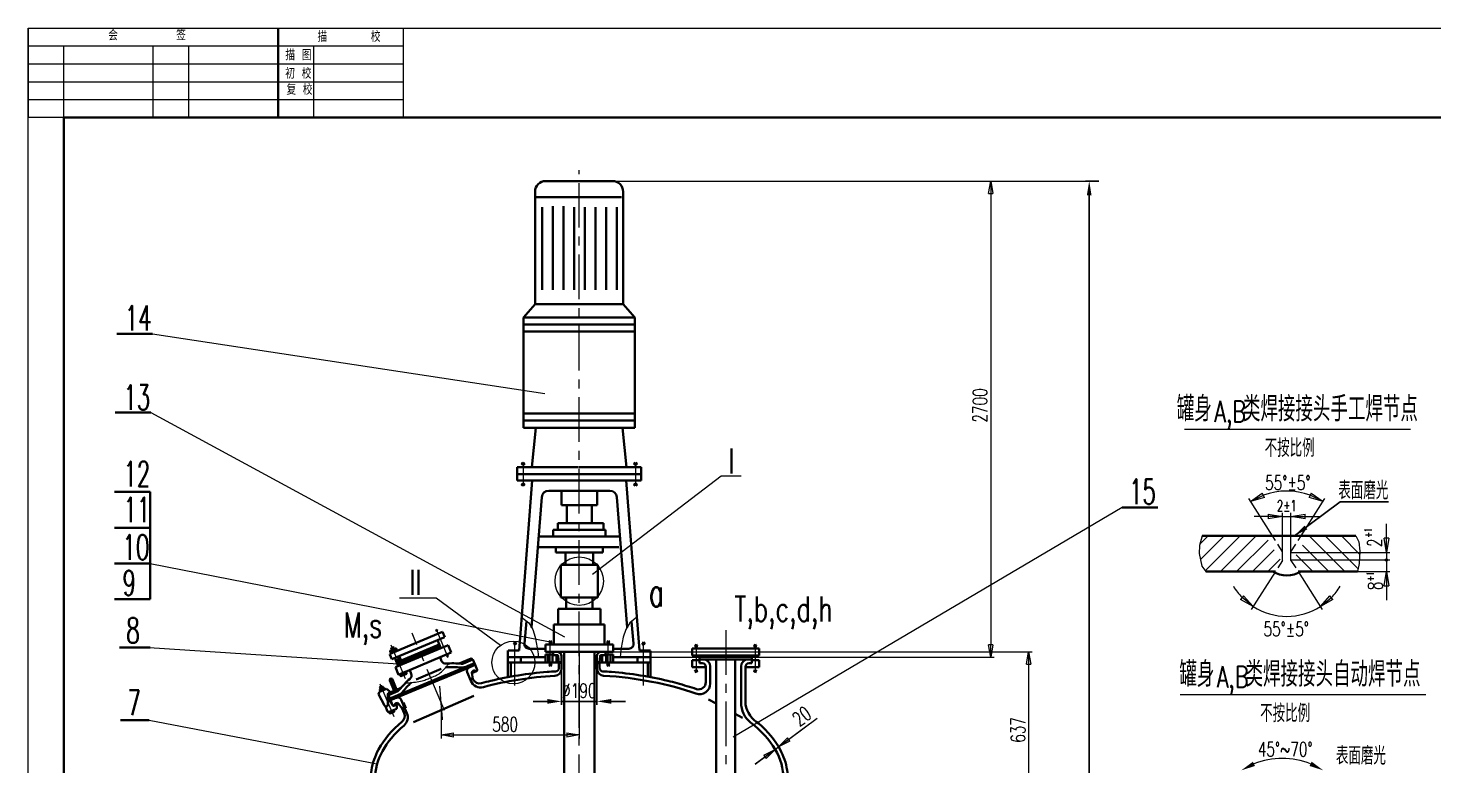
# Model space of a CAD drawing. Extents: x 639 to 1233, y 0 to 841.
# Drawn here: x 639.1 to 1032.9, y 634.5 to 841 of the extents above; entities that cross this region are included whole.
import ezdxf

# ---------------------------------------------------------------- set-up
doc = ezdxf.new("R2010")
doc.units = 0
doc.header["$LTSCALE"] = 10
doc.header["$MEASUREMENT"] = 0
doc.linetypes.add('CENTER', pattern=[2, 1.25, -0.25, 0.25, -0.25])
doc.linetypes.add('HIDDEN', pattern=[0.375, 0.25, -0.125])
doc.layers.get('0').update_dxf_attribs({"linetype": 'CONTINUOUS', "lineweight": 18})
doc.layers.get('DEFPOINTS').update_dxf_attribs({"linetype": 'CONTINUOUS', "lineweight": 18})
for name, color, linetype, lineweight in [('1', 1, 'CONTINUOUS', 35), ('2', 3, 'CENTER', 18), ('3', 5, 'HIDDEN', 18), ('4', 7, 'CONTINUOUS', 18), ('5', 7, 'CONTINUOUS', 18)]:
    doc.layers.add(name, color=color, linetype=linetype, lineweight=lineweight)
doc.styles.add('HZ', font='txt', dxfattribs={"width": 0.5, "bigfont": 'hztxt'})
doc.styles.get("Standard").update_dxf_attribs({"font": 'txt.shx', "width": 0.7, "bigfont": 'hztxt.shx'})
doc.dimstyles.get("Standard").update_dxf_attribs({"dimtxt": 4, "dimasz": 4, "dimexe": 1, "dimexo": 0, "dimgap": 0.6, "dimtad": 1, "dimdec": 4, "dimzin": 0, "dimdsep": 46, "dimtxsty": 'Standard', "dimblk2": 'CLOSED', "dimcen": 0.09, "dimadec": 0, "dimazin": 0, "dimtfac": 1, "dimtdec": 4, "dimtmove": 0, "dimatfit": 0, "dimfxl": 1, "dimtolj": 1, "dimtzin": 0, "dimarcsym": 0})

# ---------------------------------------------------------------- blocks, each defined once
blk = doc.blocks.new('*D19')
at = {"color": 0, "linetype": 'Continuous', "lineweight": -2}
for p, q in [((938.99, 798.19), (935.34, 798.19)), ((936.34, 315.99), (936.34, 794.19)), ((798.9, 311.99), (937.34, 311.99))]:
    blk.add_line(p, q, dxfattribs=at)
at = {"color": 0, "linetype": 'Continuous'}
for points in [[(935.67, 794.19), (937, 794.19), (936.34, 798.19)], [(935.67, 315.99), (937, 315.99), (936.34, 311.99)]]:
    blk.add_solid(points, dxfattribs=at)
at = {"layer": 'DEFPOINTS', "color": 0, "linetype": 'Continuous'}
for p in [(936.34, 798.19), (938.99, 798.19), (798.9, 311.99)]:
    blk.add_point(p, dxfattribs=at)
at = {"color": 0, "linetype": 'Continuous', "insert": (933.34, 556.19), "char_height": 4, "attachment_point": 5, "rotation": 90}
blk.add_mtext('\\A1;~8405', dxfattribs=at)
blk = doc.blocks.new('*D18')
at = {"color": 0, "linetype": 'Continuous', "lineweight": -2}
for p, q in [((788.57, 661.7), (788.57, 651.51)), ((798.47, 661.7), (798.47, 651.51)), ((784.57, 652.51), (780.57, 652.51)), ((788.57, 652.51), (798.47, 652.51)), ((802.47, 652.51), (806.47, 652.51))]:
    blk.add_line(p, q, dxfattribs=at)
at = {"color": 0, "linetype": 'Continuous'}
for points in [[(784.57, 653.18), (784.57, 651.84), (788.57, 652.51)], [(802.47, 653.18), (802.47, 651.84), (798.47, 652.51)]]:
    blk.add_solid(points, dxfattribs=at)
at = {"layer": 'DEFPOINTS', "color": 0, "linetype": 'Continuous'}
for p in [(788.57, 661.7), (798.47, 661.7), (798.47, 652.51)]:
    blk.add_point(p, dxfattribs=at)
at = {"color": 0, "linetype": 'Continuous', "insert": (793.52, 655.51), "char_height": 4, "attachment_point": 5}
blk.add_mtext('\\A1;%%c190', dxfattribs=at)
blk = doc.blocks.new('_CLOSED')
at = {"color": 0, "linetype": 'ByBlock'}
for p, q in [((-1, 0.167), (0, 0)), ((-1, 0.167), (-1, -0.167)), ((0, 0), (-1, -0.167)), ((0, 0), (-1, 0))]:
    blk.add_line(p, q, dxfattribs=at)

msp = doc.modelspace()

# ---------------------------------------------------------------- linework, layer by layer
for p, q in [((639.14473, 841), (1233.14473, 841)), ((639.14473, 0), (639.14473, 841)), ((639.14473, 841), (639.14473, 816)), ((744.14473, 841), (744.14473, 816)), ((639.14473, 836), (744.14473, 836)), ((649.14473, 816), (649.14473, 836)), ((674.14473, 816), (674.14473, 836)), ((684.14473, 816), (684.14473, 836)), ((719.14473, 816), (719.14473, 836)), ((639.14473, 831), (744.14473, 831)), ((639.14473, 826), (744.14473, 826)), ((639.14473, 821), (744.14473, 821)), ((744.14473, 816), (639.14473, 816)), ((963.04206, 728.67805), (1026.30909, 728.67805)), ((741.1447, 666.91823), (740.93121, 667.42701)), ((741.58421, 667.10265), (741.37072, 667.61143)), ((755.51298, 661.33932), (755.78963, 661.63645)), ((755.78963, 661.63645), (756.04312, 661.92515)), ((756.04312, 661.92515), (756.27012, 662.19597)), ((756.27012, 662.19597), (756.46725, 662.43943)), ((756.46725, 662.43943), (756.63118, 662.64609)), ((756.63118, 662.64609), (756.75988, 662.80901)), ((756.75988, 662.80901), (756.8566, 662.93145)), ((756.8566, 662.93145), (756.9259, 663.01917)), ((756.9259, 663.01917), (756.97235, 663.07798)), ((756.97235, 663.07798), (757.00053, 663.11365)), ((757.00053, 663.11365), (757.02109, 663.13968)), ((757.015, 663.13197), (757.02033, 663.13871)), ((744.68115, 657.6123), (744.68271, 657.61245)), ((744.68271, 657.61245), (744.69364, 657.6135)), ((744.69364, 657.6135), (744.72329, 657.61634)), ((744.72329, 657.61634), (744.78103, 657.62188)), ((744.78103, 657.62188), (744.87623, 657.63102)), ((744.87623, 657.63102), (745.01824, 657.64465)), ((745.01824, 657.64465), (745.21644, 657.66367)), ((745.21644, 657.66367), (745.48018, 657.68897)), ((745.48018, 657.68897), (745.81487, 657.72135)), ((745.81487, 657.72135), (746.21013, 657.76113)), ((746.21013, 657.76113), (746.6516, 657.80852)), ((746.6516, 657.80852), (747.12494, 657.86372)), ((747.12494, 657.86372), (747.6158, 657.92696)), ((747.6158, 657.92696), (748.10983, 657.99843)), ((748.10983, 657.99843), (748.59268, 658.07834)), ((748.59268, 658.07834), (749.05002, 658.16692)), ((749.05002, 658.16692), (749.47093, 658.26416)), ((749.47093, 658.26416), (749.85837, 658.36926)), ((749.85837, 658.36926), (750.21873, 658.48121)), ((750.21873, 658.48121), (750.5584, 658.59899)), ((750.5584, 658.59899), (750.88376, 658.72161)), ((750.88376, 658.72161), (751.20122, 658.84804)), ((751.20122, 658.84804), (751.51717, 658.97729)), ((751.51717, 658.97729), (751.838, 659.10834)), ((751.838, 659.10834), (752.16859, 659.24095)), ((752.16859, 659.24095), (752.50783, 659.37792)), ((752.50783, 659.37792), (752.85309, 659.52285)), ((752.85309, 659.52285), (753.20173, 659.67931)), ((753.20173, 659.67931), (753.55113, 659.85088)), ((753.55113, 659.85088), (753.89866, 660.04113)), ((753.89866, 660.04113), (754.24169, 660.25366)), ((754.24169, 660.25366), (754.57758, 660.49203)), ((754.57758, 660.49203), (754.90361, 660.75765)), ((754.90361, 660.75765), (755.21652, 661.04323)), ((755.21652, 661.04323), (755.51298, 661.33932)), ((737.9605, 655.98996), (737.71363, 656.5783)), ((738.50694, 656.21925), (738.26007, 656.80759)), ((961.78015, 654.40891), (1030.60754, 654.40891))]:
    msp.add_line(p, q)
at = {"color": 0, "linetype": 'ByBlock'}
for p, q in [((802.80756, 798.19314), (909.76037, 798.19314)), ((908.76037, 794.69314), (908.76037, 668.34249)), ((987.66632, 698.83058), (980.99991, 709.29474)), ((995.69052, 698.83058), (1002.35693, 709.29474)), ((990.5053, 694.30736), (990.5053, 705.29978)), ((992.85154, 694.37427), (992.85154, 705.29978)), ((986.5053, 704.29978), (982.5053, 704.29978)), ((990.5053, 704.29978), (992.85154, 704.29978)), ((996.85154, 704.29978), (1000.85154, 704.29978)), ((1019.58314, 698.22545), (1019.58314, 702.22545)), ((1019.58314, 696.10413), (1019.58314, 700.10413)), ((992.85154, 694.22545), (1020.58314, 694.22545)), ((1019.58314, 694.22545), (1019.58314, 688.83058)), ((992.85154, 692.10413), (1020.58314, 692.10413)), ((988.50284, 688.83058), (981.73437, 678.20621)), ((994.85401, 688.83058), (1001.62248, 678.20621)), ((1011.52198, 688.83058), (1020.58314, 688.83058)), ((1019.58314, 688.10413), (1019.58314, 684.10413)), ((1019.58314, 684.83058), (1019.58314, 680.83058)), ((793.51725, 666.39886), (793.51725, 642.09411)), ((800.86734, 666.39886), (920.37543, 666.39886)), ((813.48579, 664.84249), (909.76037, 664.84249)), ((919.37543, 662.89886), (919.37543, 627.00735)), ((754.81725, 652.23587), (754.81725, 642.09411)), ((852.1431, 641.87497), (860.12197, 647.79179)), ((758.31725, 643.09411), (790.01725, 643.09411)), ((848.36228, 639.07126), (847.76663, 639.8745)), ((848.36228, 639.07126), (849.33175, 639.79018)), ((849.33175, 639.79018), (848.7361, 640.59342)), ((845.55093, 636.98648), (842.73959, 634.90169))]:
    msp.add_line(p, q, dxfattribs=at)
at = {"linetype": 'Continuous'}
for p, q in [((908.76037, 798.19314), (938.98776, 798.19314)), ((674.004, 755.36986), (783.91482, 738.68646)), ((673.49327, 733.40852), (789.39399, 670.59158)), ((833.29189, 715.53843), (797.22138, 688.00452)), ((945.57843, 706.74567), (836.6278, 642.50373)), ((673.3127, 691.14076), (785.40048, 669.16853)), ((753.43605, 681.43695), (743.15945, 681.43695)), ((771.43312, 668.17488), (753.43605, 681.43695)), ((777.3656, 676.07886), (779.3621, 674.53502)), ((779.3621, 674.53502), (780.48947, 672.63583)), ((807.67239, 674.53502), (806.54502, 672.63583)), ((809.66889, 676.07886), (807.67239, 674.53502)), ((780.48947, 672.63583), (781.19409, 670.52562)), ((781.19409, 670.52562), (781.75778, 667.50098)), ((805.8404, 670.52562), (805.27671, 667.50098)), ((806.54502, 672.63583), (805.8404, 670.52562)), ((673.04926, 667.56565), (744.30446, 662.93539)), ((781.75778, 667.50098), (781.96916, 665.81281)), ((781.96916, 665.81281), (782.03962, 664.84249)), ((805.06533, 665.81281), (804.99487, 664.84249)), ((805.27671, 667.50098), (805.06533, 665.81281)), ((673.04926, 647.25607), (736.42657, 635.08322)), ((842.81224, 634.95557), (858.11651, 646.30462))]:
    msp.add_line(p, q, dxfattribs=at)
at = {"color": 0, "linetype": 'Continuous'}
msp.add_circle((793.50686, 686.17638), 6.78145, dxfattribs=at)
at = {"linetype": 'Continuous'}
msp.add_circle((1019.58314, 692.10413), 0.3, dxfattribs=at)
at = {"color": 0, "linetype": 'ByBlock'}
for centre, radius, start, end in [((991.67842, 692.53284), 18.8744, 69.6653762, 110.3346238), ((991.67842, 693.81525), 17.50747, 211.2615326, 224.3807663), ((991.67842, 693.81525), 17.50747, 315.6192337, 328.7384674), ((991.67842, 693.81525), 17.50747, 237.5, 302.5), ((990.41651, 615.14287), 21.3988, 68.2257464, 111.7742536)]:
    msp.add_arc(centre, radius, start, end, dxfattribs=at)
for points in [[(982.78269, 634.42164), (982.17453, 635.6082), (978.91894, 633.19043)], [(998.65848, 635.6082), (998.05032, 634.42164), (1001.91407, 633.19043)]]:
    msp.add_solid(points, dxfattribs=at)
at = {"layer": '1'}
for p, q in [((709.14473, 841), (709.14473, 816)), ((649.14473, 816), (1223.14473, 816)), ((649.14473, 10), (649.14473, 816)), ((784.13236, 798.19314), (802.80756, 798.19314)), ((781.13236, 795.19314), (781.13236, 763.74921)), ((781.19371, 793.62797), (805.36691, 793.62797)), ((805.80756, 795.19314), (805.80756, 763.74921)), ((783.07558, 790.9009), (783.07558, 767.73582)), ((786.07558, 791.14771), (786.07558, 767.73582)), ((789.07558, 791.14771), (789.07558, 767.73582)), ((792.07558, 790.9009), (792.07558, 767.73582)), ((795.07558, 790.9009), (795.07558, 767.73582)), ((798.07558, 790.9009), (798.07558, 767.73582)), ((801.07558, 790.9009), (801.07558, 767.73582)), ((804.07558, 790.9009), (804.07558, 767.73582)), ((781.13236, 763.74921), (777.87681, 760.01802)), ((777.87681, 760.01802), (777.87681, 729.12508)), ((796.68314, 760.01802), (777.87681, 760.01802)), ((781.13236, 763.74921), (805.80756, 763.74921)), ((790.25678, 760.01802), (809.06312, 760.01802)), ((805.80756, 763.74921), (809.06312, 760.01802)), ((809.06312, 760.01802), (809.06312, 729.12508)), ((796.68314, 758.01802), (777.87681, 758.01802)), ((796.68314, 756.01802), (777.87681, 756.01802)), ((790.25678, 758.01802), (809.06312, 758.01802)), ((790.25678, 756.01802), (809.06312, 756.01802)), ((664.004, 755.36986), (674.004, 755.36986)), ((663.49327, 733.40852), (673.49327, 733.40852)), ((777.87681, 733.12508), (809.06312, 733.12508)), ((777.87681, 731.12508), (809.06312, 731.12508)), ((777.87681, 729.12508), (809.06312, 729.12508)), ((780.22692, 718.11589), (781.31336, 729.12508)), ((806.71301, 718.11589), (805.62656, 729.12508)), ((793.29957, 718.11589), (776.09254, 718.11589)), ((776.13982, 714.3392), (776.13982, 718.11589)), ((793.46567, 718.11589), (810.89467, 718.11589)), ((810.89467, 714.3392), (810.89467, 718.11589)), ((810.89467, 714.3392), (810.89467, 718.11589)), ((793.39609, 716.09823), (776.13982, 716.09823)), ((776.13982, 714.3392), (789.61039, 714.3392)), ((810.89467, 714.3392), (789.61039, 714.3392)), ((793.46372, 716.09823), (810.89467, 716.09823)), ((663.3127, 711.14076), (673.3127, 711.14076)), ((673.3127, 681.14076), (673.3127, 711.14076)), ((784.98015, 711.49851), (793.51725, 711.49851)), ((788.49999, 711.49851), (788.49999, 707.4202)), ((802.05434, 711.49851), (793.51725, 711.49851)), ((798.5345, 711.49851), (798.5345, 707.4202)), ((793.51725, 707.4202), (788.49999, 707.4202)), ((790.00027, 707.4202), (790.00027, 702.39163)), ((793.51725, 707.4202), (798.5345, 707.4202)), ((797.03422, 707.4202), (797.03422, 702.39163)), ((663.3127, 701.14076), (673.3127, 701.14076)), ((787.51725, 702.39163), (800.26725, 702.39163)), ((787.51725, 702.39163), (787.51725, 700.56093)), ((800.26725, 702.39163), (800.26725, 700.56093)), ((782.30865, 698.69459), (804.55115, 698.69459)), ((786.19515, 700.56093), (800.83934, 700.56093)), ((786.19515, 700.56093), (786.19515, 698.69459)), ((800.83934, 700.56093), (800.83934, 698.69459)), ((986.12509, 698.83058), (967.99961, 698.83058)), ((1011.02373, 698.83058), (995.69052, 698.83058)), ((804.62892, 695.69459), (782.00303, 695.69459)), ((786.93953, 695.69459), (786.93953, 694.19459)), ((786.93953, 694.19459), (800.09496, 694.19459)), ((789.6656, 694.19459), (789.6656, 690.72759)), ((797.36889, 694.19459), (797.36889, 690.72759)), ((800.09496, 695.69459), (800.09496, 694.19459)), ((663.3127, 691.14076), (673.3127, 691.14076)), ((788.32718, 681.58356), (788.32718, 690.72759)), ((788.32718, 690.72759), (798.70731, 690.72759)), ((798.70731, 681.58356), (798.70731, 690.72759)), ((968.96045, 688.83058), (988.50284, 688.83058)), ((1011.52198, 688.83058), (994.85401, 688.83058)), ((789.82232, 681.58356), (789.82232, 678.37152)), ((797.21217, 681.58356), (797.21217, 678.37152)), ((663.3127, 681.14076), (673.3127, 681.14076)), ((787.61744, 678.37152), (799.41705, 678.37152)), ((787.61744, 674.02127), (787.61744, 678.37152)), ((799.41705, 674.02127), (799.41705, 678.37152)), ((778.13832, 668.72777), (778.7761, 674.98816)), ((786.43166, 674.02127), (800.60283, 674.02127)), ((786.43166, 674.02127), (786.43166, 668.39886)), ((800.60283, 674.02127), (800.60283, 668.39886)), ((808.72148, 668.72777), (808.09647, 674.86294)), ((741.04811, 664.31836), (753.77325, 669.65791)), ((755.22281, 672.0013), (747.80593, 668.88913)), ((753.77325, 669.65791), (755.57316, 670.41316)), ((753.77325, 669.65791), (754.72545, 667.38866)), ((754.96514, 670.15803), (755.8019, 670.50914)), ((755.84189, 670.52591), (755.22281, 672.0013)), ((673.3127, 667.56565), (664.78596, 667.56565)), ((740.48062, 665.67079), (740.55198, 665.84532)), ((741.04811, 664.31836), (740.48062, 665.67079)), ((740.55198, 665.84532), (747.80593, 668.88913)), ((740.55987, 666.67283), (740.55596, 666.57359)), ((740.76877, 666.06643), (740.55596, 666.57359)), ((742.16904, 667.34805), (740.55987, 666.67283)), ((742.4554, 666.77415), (740.76877, 666.06643)), ((740.96735, 667.51539), (740.82463, 667.16631)), ((741.63142, 667.50484), (740.82463, 667.16631)), ((740.96106, 666.84117), (740.82463, 667.16631)), ((740.87942, 666.11286), (740.92585, 666.0022)), ((740.92585, 666.0022), (742.39118, 666.61706)), ((741.28234, 667.64756), (740.96735, 667.51539)), ((741.19043, 666.24336), (740.98923, 666.72285)), ((741.28234, 667.64756), (741.63142, 667.50484)), ((741.76785, 667.1797), (741.63142, 667.50484)), ((742.03374, 666.59722), (741.83254, 667.07672)), ((742.16904, 667.34805), (742.24259, 667.28131)), ((742.4554, 666.77415), (742.24259, 667.28131)), ((742.39118, 666.61706), (742.34475, 666.72772)), ((742.87733, 659.95899), (757.63112, 666.14977)), ((743.59266, 663.94011), (748.9409, 666.18427)), ((743.79902, 663.44831), (749.14726, 665.69247)), ((744.02895, 662.90034), (754.72545, 667.38866)), ((754.28915, 668.42843), (748.9409, 666.18427)), ((754.49551, 667.93663), (749.14726, 665.69247)), ((756.12473, 667.97581), (754.72545, 667.38866)), ((756.75409, 668.23989), (755.91733, 667.88878)), ((757.63112, 666.14977), (756.75409, 668.23989)), ((773.5487, 659.29726), (773.5487, 666.73674)), ((773.5579, 666.73674), (776.64696, 666.73674)), ((779.46466, 667.25945), (784.06715, 667.25945)), ((784.06715, 668.39886), (802.96734, 668.39886)), ((784.06715, 668.39886), (784.06715, 666.39886)), ((784.06715, 666.39886), (802.96734, 666.39886)), ((786.16715, 665.66553), (784.06715, 665.66553)), ((784.06715, 665.66553), (784.06715, 663.39886)), ((784.80048, 663.39886), (784.80048, 665.66553)), ((786.00048, 663.39886), (786.00048, 665.66553)), ((786.10048, 665.66553), (786.10048, 665.46553)), ((787.36715, 665.46553), (786.10048, 665.46553)), ((786.16715, 666.39886), (786.16715, 665.46553)), ((787.10048, 663.39886), (787.10048, 665.46553)), ((789.29082, 666.39886), (789.29082, 360.77369)), ((797.74367, 666.39886), (797.74367, 361.27369)), ((799.66734, 665.46553), (800.93401, 665.46553)), ((799.93401, 663.39886), (799.93401, 665.46553)), ((800.86734, 666.39886), (800.86734, 665.46553)), ((800.86734, 665.66553), (802.96734, 665.66553)), ((800.93401, 665.66553), (800.93401, 665.46553)), ((801.03401, 663.39886), (801.03401, 665.66553)), ((802.23401, 663.39886), (802.23401, 665.66553)), ((802.96734, 668.39886), (802.96734, 666.39886)), ((807.39515, 667.25945), (802.96734, 667.25945)), ((802.96734, 665.66553), (802.96734, 663.39886)), ((810.38753, 666.73674), (813.48579, 666.73674)), ((813.48579, 659.29726), (813.48579, 666.6737)), ((825.16206, 667.31042), (843.87243, 667.31042)), ((825.16206, 667.31042), (825.16206, 665.31042)), ((843.87243, 667.31042), (843.87243, 665.33411)), ((762.63893, 662.02471), (740.66194, 652.80302)), ((742.82639, 662.39574), (741.8742, 664.66499)), ((742.00031, 662.0491), (744.02895, 662.90034)), ((742.87733, 659.95899), (742.00031, 662.0491)), ((743.63318, 662.73427), (742.68099, 665.00352)), ((743.79902, 663.44831), (743.07676, 665.16959)), ((743.79902, 663.44831), (744.02895, 662.90034)), ((747.79758, 658.64134), (754.79207, 661.57627)), ((754.95265, 663.80182), (754.51593, 664.84262)), ((755.2567, 659.50545), (764.12432, 663.22637)), ((755.47522, 659.59715), (764.12267, 663.22567)), ((755.86368, 659.18177), (764.33068, 662.73458)), ((759.8592, 663.10551), (763.19173, 664.50387)), ((761.09774, 663.11316), (763.70995, 664.20926)), ((762.63849, 662.02452), (762.43213, 662.51631)), ((764.32947, 662.73407), (762.63893, 662.02471)), ((763.11027, 664.12344), (763.062, 663.93737)), ((763.0717, 663.94145), (763.06388, 663.94465)), ((763.06445, 663.94685), (763.12923, 664.10528)), ((763.08909, 663.94874), (763.06726, 663.95767)), ((763.10648, 663.95604), (763.07064, 663.97069)), ((763.12386, 663.96333), (763.07402, 663.98372)), ((763.14125, 663.97063), (763.0774, 663.99674)), ((763.07767, 663.94395), (763.14006, 664.09654)), ((763.15864, 663.97793), (763.08077, 664.00976)), ((763.17603, 663.98522), (763.08415, 664.02279)), ((763.19341, 663.99252), (763.08753, 664.03581)), ((763.08946, 664.04326), (763.11873, 664.11484)), ((763.2108, 663.99981), (763.09091, 664.04883)), ((763.22819, 664.00711), (763.09429, 664.06185)), ((763.09506, 663.95125), (763.15121, 664.08857)), ((763.24558, 664.01441), (763.09767, 664.07488)), ((763.26296, 664.0217), (763.10105, 664.0879)), ((763.28035, 664.029), (763.10443, 664.10092)), ((763.12944, 664.1051), (763.1078, 664.11395)), ((763.11245, 663.95855), (763.16265, 664.08134)), ((763.12984, 663.96584), (763.1744, 664.07483)), ((763.14722, 663.97314), (763.18643, 664.06902)), ((763.16461, 663.98043), (763.19874, 664.06391)), ((763.182, 663.98773), (763.21134, 664.05949)), ((763.19939, 663.99503), (763.22422, 664.05577)), ((763.21677, 664.00232), (763.2374, 664.05277)), ((763.23416, 664.00962), (763.25088, 664.0505)), ((763.25155, 664.01691), (763.26467, 664.049)), ((763.29774, 664.03629), (763.26711, 664.04882)), ((763.26894, 664.02421), (763.27879, 664.0483)), ((763.28632, 664.0315), (763.29326, 664.04846)), ((763.31513, 664.04359), (763.30195, 664.04898)), ((763.30371, 664.0388), (763.3081, 664.04954)), ((763.3211, 664.0461), (763.32337, 664.05164)), ((763.33251, 664.05089), (763.32842, 664.05256)), ((763.33849, 664.05339), (763.33909, 664.05488)), ((763.40804, 664.08258), (763.40862, 664.084)), ((763.41945, 664.08737), (763.416, 664.08878)), ((763.42542, 664.08987), (763.42875, 664.09801)), ((763.43684, 664.09466), (763.42872, 664.09798)), ((763.45423, 664.10196), (763.44036, 664.10763)), ((763.44281, 664.09717), (763.45129, 664.11791)), ((763.47161, 664.10925), (763.45104, 664.11766)), ((763.4602, 664.10446), (763.4799, 664.15265)), ((763.489, 664.11655), (763.46084, 664.12806)), ((763.50639, 664.12385), (763.4698, 664.1388)), ((763.47759, 664.11176), (763.53871, 664.26126)), ((763.52378, 664.13114), (763.47799, 664.14986)), ((763.54116, 664.13844), (763.48543, 664.16123)), ((763.55855, 664.14573), (763.49214, 664.17288)), ((763.49497, 664.11906), (763.55042, 664.25467)), ((763.57594, 664.15303), (763.49815, 664.18483)), ((763.59333, 664.16033), (763.50346, 664.19707)), ((763.61071, 664.16762), (763.50807, 664.20959)), ((763.6281, 664.17492), (763.51199, 664.22239)), ((763.51236, 664.12635), (763.56213, 664.24808)), ((763.64549, 664.18221), (763.51519, 664.23548)), ((763.51656, 664.24231), (763.527, 664.26786)), ((763.66288, 664.18951), (763.51767, 664.24887)), ((763.58137, 664.23723), (763.5194, 664.26257)), ((763.5201, 664.27175), (763.66473, 664.19029)), ((763.52975, 664.13365), (763.57384, 664.24148)), ((763.54714, 664.14094), (763.58554, 664.23489)), ((763.56452, 664.14824), (763.59725, 664.22829)), ((763.58191, 664.15553), (763.60896, 664.2217)), ((763.5993, 664.16283), (763.62067, 664.2151)), ((763.61669, 664.17013), (763.63238, 664.20851)), ((763.63407, 664.17742), (763.64409, 664.20191)), ((763.65146, 664.18472), (763.6558, 664.19532)), ((764.32903, 662.73388), (763.70995, 664.20926)), ((764.32947, 662.73407), (764.89696, 661.38164)), ((784.06715, 664.84249), (773.51725, 664.84249)), ((774.31553, 659.29726), (774.31553, 663.41276)), ((784.06715, 663.39886), (787.83382, 663.39886)), ((787.83382, 663.39886), (787.62976, 665.24517)), ((787.83382, 663.39886), (787.83382, 663.19542)), ((787.96715, 663.39886), (787.83382, 663.39886)), ((787.83382, 663.19542), (787.83382, 661.91177)), ((788.56715, 663.74527), (787.96715, 663.39886)), ((788.56715, 663.05245), (787.96715, 663.39886)), ((788.56715, 665.19886), (788.56715, 663.74527)), ((788.56715, 663.74527), (788.56715, 662.86146)), ((788.56715, 662.86146), (788.56715, 661.69555)), ((798.46734, 665.19886), (798.46734, 663.74527)), ((798.46734, 663.74527), (799.06734, 663.39886)), ((798.46734, 663.74527), (798.46734, 662.86146)), ((798.46734, 663.05245), (799.06734, 663.39886)), ((798.46734, 662.86146), (798.46734, 661.69555)), ((799.06734, 663.39886), (799.20067, 663.39886)), ((799.20067, 663.39886), (799.40473, 665.24517)), ((802.96734, 663.39886), (799.20067, 663.39886)), ((799.20067, 663.39886), (799.20067, 663.19542)), ((799.20067, 663.19542), (799.20067, 661.91177)), ((802.96734, 664.84249), (813.51725, 664.84249)), ((812.71896, 659.29726), (812.71896, 663.41276)), ((825.16206, 665.31042), (841.80243, 665.31042)), ((825.16206, 664.04543), (827.23206, 664.04543)), ((825.16206, 662.04543), (825.16206, 664.04543)), ((825.16206, 662.04543), (828.9682, 662.04543)), ((827.23206, 663.20211), (827.23206, 665.33411)), ((841.80243, 664.26811), (827.23206, 664.26811)), ((827.23206, 663.20211), (827.26543, 663.20211)), ((828.9682, 662.20211), (828.9682, 657.86862)), ((830.20149, 662.26811), (830.20149, 657.51727)), ((831.85065, 664.26811), (831.85065, 441.20252)), ((837.18385, 664.26811), (837.18385, 441.20252)), ((838.833, 662.26811), (838.833, 652.14565)), ((840.06629, 662.20211), (840.06629, 651.59213)), ((843.87243, 662.04543), (840.06629, 662.04543)), ((841.80243, 663.20211), (841.76906, 663.20211)), ((841.80243, 663.20211), (841.80243, 665.33411)), ((843.87243, 665.31042), (841.80243, 665.31042)), ((843.87243, 664.04543), (841.80243, 664.04543)), ((843.87243, 662.04543), (843.87243, 664.04543)), ((740.42008, 658.34076), (741.81301, 655.02116)), ((752.28934, 658.26033), (740.45558, 653.29481)), ((752.28934, 658.26033), (740.45558, 653.29481)), ((752.4957, 657.76854), (740.66194, 652.80302)), ((741.15777, 658.6503), (742.5507, 655.3307)), ((743.2635, 660.12102), (744.95013, 660.82875)), ((743.2635, 660.12102), (743.47631, 659.61386)), ((743.54986, 659.54712), (743.47631, 659.61386)), ((743.54986, 659.54712), (745.15904, 660.22234)), ((743.68516, 660.29795), (743.88636, 659.81846)), ((744.52847, 660.65181), (744.72967, 660.17232)), ((744.95013, 660.82875), (745.16294, 660.32158)), ((745.15904, 660.22234), (745.16294, 660.32158)), ((746.46923, 660.24212), (746.0325, 661.28291)), ((756.37474, 659.97459), (752.28934, 658.26033)), ((756.23043, 659.91404), (752.28934, 658.26033)), ((756.39016, 659.40268), (752.4957, 657.76854)), ((762.10374, 660.71567), (763.14102, 658.24364)), ((762.87253, 658.8835), (763.55983, 658.79623)), ((763.1406, 658.24465), (763.55983, 658.79623)), ((763.68278, 658.84782), (763.43317, 660.47391)), ((764.71856, 660.94529), (763.44297, 660.41005)), ((763.55983, 658.79623), (763.68278, 658.84782)), ((763.55983, 658.79623), (763.55983, 658.79623)), ((763.68278, 658.84782), (763.72556, 658.74586)), ((763.75397, 661.04663), (763.95157, 661.12954)), ((737.54997, 655.20719), (737.32272, 654.54024)), ((737.32272, 654.54024), (738.9406, 651.36549)), ((739.52413, 656.03555), (737.54997, 655.20719)), ((737.63773, 655.85452), (737.63484, 655.78101)), ((737.79247, 655.40534), (737.63484, 655.78101)), ((737.63773, 655.85452), (738.82971, 656.35469)), ((737.68192, 656.50073), (738.33764, 656.77587)), ((737.71363, 656.5783), (737.68192, 656.50073)), ((737.90586, 655.96703), (737.68192, 656.50073)), ((737.71363, 656.5783), (738.26007, 656.80759)), ((737.79247, 655.40534), (739.04183, 655.92958)), ((737.90883, 655.35777), (737.87444, 655.43973)), ((738.99426, 655.81322), (737.90883, 655.35777)), ((738.10481, 655.5364), (737.95577, 655.89158)), ((738.26007, 656.80759), (738.33764, 656.77587)), ((738.56158, 656.24218), (738.33764, 656.77587)), ((738.72949, 655.79852), (738.58045, 656.1537)), ((738.82971, 656.35469), (738.88419, 656.30525)), ((739.04183, 655.92958), (738.88419, 656.30525)), ((738.95986, 655.89518), (738.99426, 655.81322)), ((740.3228, 655.36489), (739.52413, 656.03555)), ((740.69937, 652.14628), (739.91551, 654.01435)), ((740.04286, 654.2784), (742.65551, 655.37468)), ((740.04286, 654.2784), (741.22989, 651.44949)), ((740.12235, 654.46586), (740.11045, 654.30676)), ((740.11676, 654.3094), (740.11083, 654.31183)), ((740.15153, 654.324), (740.11292, 654.33978)), ((740.11462, 654.36254), (740.14803, 654.44426)), ((740.18631, 654.33859), (740.11501, 654.36774)), ((740.22108, 654.35318), (740.1171, 654.39569)), ((740.25586, 654.36777), (740.11919, 654.42365)), ((740.12108, 654.44879), (740.12646, 654.46197)), ((740.16152, 654.43515), (740.12129, 654.4516)), ((740.12273, 654.31191), (740.17085, 654.4296)), ((740.15751, 654.3265), (740.19483, 654.41779)), ((740.19228, 654.34109), (740.21995, 654.40876)), ((740.22706, 654.35568), (740.24622, 654.40257)), ((740.29063, 654.38236), (740.23652, 654.40449)), ((740.26183, 654.37028), (740.27372, 654.39936)), ((740.29661, 654.38487), (740.30257, 654.39945)), ((740.32541, 654.39695), (740.3162, 654.40072)), ((740.51017, 654.9192), (740.32335, 655.36442)), ((740.33138, 654.39946), (740.33299, 654.40339)), ((740.42973, 654.44073), (740.42471, 654.44278)), ((740.43571, 654.44324), (740.44055, 654.45508)), ((740.46451, 654.45532), (740.44831, 654.46194)), ((740.46713, 654.96847), (740.46713, 654.96847)), ((740.49928, 654.46991), (740.46815, 654.48264)), ((740.47048, 654.45783), (740.53574, 654.61745)), ((740.53406, 654.48451), (740.48473, 654.50467)), ((740.48615, 654.97645), (741.63032, 655.45655)), ((740.56883, 654.4991), (740.49836, 654.52791)), ((740.50526, 654.47242), (740.55961, 654.60537)), ((740.60361, 654.51369), (740.50917, 654.5523)), ((740.63838, 654.52828), (740.51719, 654.57783)), ((740.67316, 654.54287), (740.52234, 654.60453)), ((740.5241, 654.62335), (740.67855, 654.54514)), ((740.54003, 654.48701), (740.58348, 654.59328)), ((740.57481, 654.5016), (740.60735, 654.58119)), ((740.60958, 654.5162), (740.63121, 654.56911)), ((740.64436, 654.53079), (740.65508, 654.55702)), ((741.67904, 655.34044), (741.58601, 654.92591)), ((741.60926, 654.93567), (741.58997, 654.94355)), ((741.59161, 654.95086), (741.71543, 655.25371)), ((741.64404, 654.95026), (741.5959, 654.96994)), ((741.67881, 654.96485), (741.60182, 654.99633)), ((741.71359, 654.97944), (741.60774, 655.02272)), ((741.74836, 654.99404), (741.61366, 655.04911)), ((741.61524, 654.93817), (741.73002, 655.21894)), ((741.78314, 655.00863), (741.61958, 655.0755)), ((741.81095, 655.02606), (741.6255, 655.10188)), ((741.62667, 655.10706), (741.70084, 655.28849)), ((741.79636, 655.06084), (741.63143, 655.12827)), ((741.78177, 655.09561), (741.63735, 655.15466)), ((741.76718, 655.13039), (741.64327, 655.18105)), ((741.75259, 655.16517), (741.64919, 655.20744)), ((741.65001, 654.95277), (741.74462, 655.18416)), ((741.73799, 655.19994), (741.65511, 655.23383)), ((741.7234, 655.23472), (741.66103, 655.26021)), ((741.66172, 655.26327), (741.68625, 655.32326)), ((741.70881, 655.26949), (741.66696, 655.2866)), ((741.69422, 655.30426), (741.67288, 655.31299)), ((741.67963, 655.33904), (741.6788, 655.33938)), ((741.68479, 654.96736), (741.75921, 655.14939)), ((741.71956, 654.98195), (741.7738, 655.11461)), ((741.75434, 654.99654), (741.78839, 655.07984)), ((741.78911, 655.01113), (741.80298, 655.04506)), ((742.35248, 653.51238), (742.14612, 654.00417)), ((742.36801, 655.76609), (743.52866, 656.25311)), ((742.41069, 655.66438), (742.83838, 655.45141)), ((742.62653, 655.5569), (742.42043, 655.64117)), ((742.42083, 655.64022), (742.42732, 655.6561)), ((742.82639, 655.44638), (742.43502, 655.60639)), ((742.43542, 655.60544), (742.45125, 655.64418)), ((742.79161, 655.43179), (742.44961, 655.57161)), ((742.45001, 655.57067), (742.47519, 655.63226)), ((742.75684, 655.4172), (742.4642, 655.53684)), ((742.4646, 655.53589), (742.49913, 655.62034)), ((742.72206, 655.40261), (742.47879, 655.50206)), ((742.47919, 655.50111), (742.52306, 655.60842)), ((742.68729, 655.38801), (742.49339, 655.46729)), ((742.49378, 655.46634), (742.547, 655.5965)), ((742.65251, 655.37342), (742.50798, 655.43252)), ((742.50838, 655.43156), (742.57094, 655.58458)), ((742.61774, 655.35883), (742.52257, 655.39774)), ((742.52297, 655.39679), (742.59487, 655.57266)), ((742.58296, 655.34424), (742.53716, 655.36297)), ((742.53756, 655.36202), (742.61881, 655.56075)), ((742.55416, 655.33215), (742.64275, 655.54883)), ((742.58894, 655.34675), (742.66668, 655.53691)), ((742.62371, 655.36134), (742.69062, 655.52499)), ((742.65849, 655.37593), (742.71456, 655.51307)), ((742.69326, 655.39052), (742.73849, 655.50115)), ((742.72804, 655.40511), (742.76243, 655.48923)), ((742.76281, 655.4197), (742.78636, 655.47732)), ((742.79759, 655.4343), (742.8103, 655.4654)), ((742.83236, 655.44889), (742.83424, 655.45348)), ((747.05682, 646.67256), (764.01814, 654.08459)), ((739.72476, 649.87335), (739.19773, 651.12935)), ((740.24896, 649.55107), (741.49832, 650.07531)), ((740.5613, 649.68213), (740.71034, 649.32695)), ((740.66194, 652.80302), (741.22942, 651.45059)), ((741.18598, 649.94425), (741.33502, 649.58907)), ((741.49832, 650.07531), (741.65596, 649.69963)), ((741.65306, 649.62612), (741.65596, 649.69963)), ((741.87369, 651.5557), (741.94856, 651.78373)), ((742.0595, 651.78818), (742.39316, 650.99302)), ((742.26923, 652.03149), (742.07163, 651.94858)), ((742.18466, 651.48992), (742.94136, 651.80743)), ((743.88812, 650.54185), (742.90265, 651.85917)), ((743.66151, 652.9772), (745.25045, 649.19044)), ((743.88811, 650.54187), (744.4609, 649.17679)), ((744.01107, 650.59344), (743.88812, 650.54185)), ((743.88812, 650.54185), (744.16688, 649.87751)), ((744.4303, 651.14502), (744.01107, 650.59344)), ((744.69837, 650.50617), (744.01107, 650.59344)), ((744.2684, 652.14738), (744.92472, 650.58325)), ((665.04926, 647.25607), (673.04926, 647.25607)), ((740.24896, 649.55107), (740.4066, 649.1754)), ((740.46108, 649.12596), (740.4066, 649.1754)), ((740.46108, 649.12596), (741.65306, 649.62612))]:
    msp.add_line(p, q, dxfattribs=at)
at = {"layer": '1', "linetype": 'Continuous'}
for p, q in [((778.21348, 719.3521), (777.30219, 718.72194)), ((777.32644, 719.3521), (778.18808, 718.75628)), ((777.32644, 719.3521), (778.23773, 718.72194)), ((778.21348, 719.3521), (777.35184, 718.75628)), ((809.70805, 719.3521), (808.79676, 718.72194)), ((808.82101, 719.3521), (809.68265, 718.75628)), ((808.82101, 719.3521), (809.7323, 718.72194)), ((809.70805, 719.3521), (808.84641, 718.75628)), ((776.63895, 666.73674), (780.34157, 714.3392)), ((778.21348, 712.84436), (777.30219, 713.47451)), ((777.32644, 712.84436), (778.23773, 713.47451)), ((777.32644, 712.84436), (778.18808, 713.44018)), ((778.21348, 712.84436), (777.35184, 713.44018)), ((810.39554, 666.73674), (806.69292, 714.3392)), ((809.70805, 712.84436), (808.79676, 713.47451)), ((808.82101, 712.84436), (809.7323, 713.47451)), ((808.82101, 712.84436), (809.68265, 713.44018)), ((809.70805, 712.84436), (808.84641, 713.44018)), ((780.15118, 673.20572), (782.98617, 709.65361)), ((806.88331, 673.20572), (804.04832, 709.65361)), ((945.57843, 706.74567), (955.57843, 706.74567)), ((985.5053, 698.83058), (995.69052, 698.83058)), ((753.24468, 672.41056), (753.89062, 672.2879)), ((753.76023, 672.60809), (753.41266, 672.08734)), ((785.8049, 669.39936), (784.96784, 668.92159)), ((784.99606, 669.39936), (785.87763, 668.89619)), ((802.03843, 669.39936), (801.15686, 668.89619)), ((801.22959, 669.39936), (802.06665, 668.92159)), ((756.39897, 664.89331), (756.76397, 665.44018)), ((775.89972, 668.95809), (775.06265, 668.48032)), ((775.09087, 668.95809), (775.97245, 668.45492)), ((811.94362, 668.95809), (811.06204, 668.45492)), ((811.13477, 668.95809), (811.97184, 668.48032)), ((826.67435, 668.36322), (825.79277, 667.86005)), ((825.8655, 668.36322), (826.70257, 667.88545)), ((843.16899, 668.36322), (842.33192, 667.88545)), ((842.36014, 668.36322), (843.24172, 667.86005)), ((756.9011, 665.12282), (756.28601, 665.23962)), ((773.5487, 663.41276), (784.06715, 663.41276)), ((777.18456, 663.41276), (777.18456, 664.84249)), ((785.8049, 662.45875), (784.96784, 662.93651)), ((784.99606, 662.45875), (785.87763, 662.96191)), ((802.03843, 662.45875), (801.15686, 662.96191)), ((801.22959, 662.45875), (802.06665, 662.93651)), ((813.48579, 663.41276), (802.96734, 663.41276)), ((809.84993, 663.41276), (809.84993, 664.84249)), ((827.26543, 663.20211), (827.9682, 663.20211)), ((841.76906, 663.20211), (841.06629, 663.20211)), ((826.67435, 660.69694), (825.79277, 661.2001)), ((825.8655, 660.69694), (826.70257, 661.1747)), ((843.16899, 660.69694), (842.33192, 661.1747)), ((842.36014, 660.69694), (843.24172, 661.2001)), ((739.91902, 654.30316), (739.88605, 651.58645)), ((740.37928, 649.60575), (742.12556, 650.3385)), ((740.69937, 652.14628), (741.26941, 651.38052)), ((829.74808, 653.07145), (831.85065, 651.92937)), ((837.18385, 649.03247), (839.24516, 647.91279))]:
    msp.add_line(p, q, dxfattribs=at)
at = {"layer": '1', "color": 1, "linetype": 'Continuous'}
msp.add_line((788.32718, 681.58356), (798.70731, 681.58356), dxfattribs=at)
at = {"layer": '1'}
for centre, radius in [((763.28345, 664.28529), 0.23704), ((740.78893, 658.49553), 0.4), ((740.2874, 654.636), 0.23704)]:
    msp.add_circle(centre, radius, dxfattribs=at)
for centre, radius, start, end in [((784.13236, 795.19314), 3, 90, 180), ((802.80756, 795.19314), 3, 0, 90), ((740.83946, 666.48887), 0.27781, 57.3779055, 168.1485735), ((741.72478, 666.15172), 0.93125, 83.3547535, 142.1717255), ((742.10443, 667.01966), 0.27781, 57.3779055, 168.1485735), ((779.46466, 668.59265), 1.3332, 174.183074, 270), ((787.36715, 665.19886), 1.2, 0, 90), ((787.36715, 665.19886), 0.26667, 10, 90), ((799.66734, 665.19886), 1.2, 90, 180), ((799.66734, 665.19886), 0.26667, 90, 170), ((807.39515, 668.59265), 1.3332, 270, 5.816926), ((756.05919, 664.26613), 1.2, 202.7632395, 281.1993315), ((758.20952, 642.10354), 21.06667, 83.5656005, 95.5418095), ((758.24164, 642.09994), 20, 83.6492825, 95.8750655), ((760.68881, 664.08772), 2.12354, 263.6492825, 292.7632395), ((760.68881, 664.08772), 1.05688, 263.5656005, 292.7632395), ((763.02585, 661.10259), 1, 112.7632395, 202.7632395), ((762.53531, 662.27042), 0.26667, 112.7632395, 298.5468415), ((827.9682, 662.20211), 1, 0, 90), ((828.20149, 662.26811), 2, 0, 90), ((840.833, 662.26811), 2, 90, 180), ((841.06629, 662.20211), 1, 90, 180), ((759.67086, 642.71672), 21.06667, 129.9846695, 141.9608785), ((743.61447, 659.87551), 0.27781, 237.3779055, 348.1485735), ((743.99412, 660.74345), 0.93125, 263.3547535, 322.1717255), ((759.65093, 642.69129), 20, 130.9904775, 141.8771965), ((744.87944, 660.4063), 0.27781, 237.3779055, 348.1485735), ((745.36269, 659.77781), 1.2, 304.3271475, 22.7632395), ((763.96033, 660.55483), 0.53333, 112.7632395, 188.7269965), ((764.08055, 660.82217), 0.33333, 40.2208425, 112.7632395), ((764.58959, 661.25266), 0.33333, 220.2208425, 22.7632395), ((737.84484, 655.71826), 0.20579, 57.3779055, 168.1485735), ((738.50063, 655.46852), 0.68982, 83.3547535, 142.1717255), ((738.78185, 656.11144), 0.20579, 57.3779055, 168.1485735), ((740.37912, 654.41742), 0.47407, 79.4652295, 193.9476155), ((740.48285, 654.90774), 0.02963, 234.8561315, 22.7632395), ((742.2493, 653.75827), 0.26667, 286.9796375, 112.7632395), ((742.24658, 656.34924), 1.05688, 292.7632395, 321.9608785), ((742.24658, 656.34924), 2.12354, 292.7632395, 321.8771965), ((741.5368, 651.57956), 0.33333, 202.7632395, 5.3056365), ((741.44596, 649.76239), 0.20579, 237.3779068, 348.1485748), ((742.20061, 651.64121), 0.33333, 112.7632395, 185.3056365), ((742.00486, 651.76525), 0.05926, 22.7632395, 161.8248235), ((742.47559, 651.5397), 0.53333, 36.7994825, 112.7632395), ((742.7394, 652.59028), 1, 22.7631528, 112.7631528), ((740.50894, 649.36921), 0.20579, 237.3779068, 348.1485748), ((740.79017, 650.01213), 0.68982, 263.3547548, 322.1717268)]:
    msp.add_arc(centre, radius, start, end, dxfattribs=at)
at = {"layer": '1', "linetype": 'Continuous'}
for centre, radius, start, end in [((784.98015, 709.49851), 2, 90, 175.5523741), ((802.05434, 709.49851), 2, 4.4476259, 90), ((991.69233, 695.63685), 7.85683, 240.0299708, 299.9700292), ((786.56715, 661.69555), 2, 273.5001959, 0), ((786.83382, 661.91177), 1, 273.3537969, 360), ((800.46734, 661.69555), 2, 180, 266.4998041), ((800.20067, 661.91177), 1, 180, 266.6462031), ((765.90736, 659.40441), 3, 202.7632348, 285.1182562), ((765.56978, 659.51971), 2, 202.763228, 285.313794), ((650.36, 79.32696), 602.89744, 73.0244328, 73.56497207), ((826.9682, 657.86862), 2, 253.0244328, 0), ((827.20149, 657.51727), 3, 250.4962349, 360), ((739.38609, 651.59252), 0.5, 207.0037832, 359.3046894), ((740.18582, 650.06681), 0.5, 202.763257, 292.763257), ((741.9321, 650.79956), 0.5, 292.763257, 22.7632178), ((845.833, 652.14565), 7, 180, 231.8807095), ((847.82411, 653.11257), 7.90541, 191.0887425, 239.1362756), ((742.61668, 648.40295), 2, 309.8672697, 22.7631643), ((742.48411, 648.02967), 3, 310.3837393, 22.7631575)]:
    msp.add_arc(centre, radius, start, end, dxfattribs=at)
for start_param, end_param in [(4.832044811, 5.20056007), (4.104208821, 4.592733225), (5.744154616, 6.283185307), (3.141592654, 3.716822622)]:
    msp.add_ellipse((793.51725, 630.80735), major_axis=(-57.2, 0), ratio=0.508741259, start_param=start_param, end_param=end_param, dxfattribs=at)
for points, knots in [([(786.89232, 660.91348), (786.09618, 660.86683), (785.30191, 660.81173), (779.05231, 660.31029), (773.71632, 659.47179), (767.83063, 658.05089), (766.95862, 657.82639), (766.098, 657.59072)], [4.827232821, 4.827232821, 4.827232821, 4.827232821, 4.8688144022, 4.8688144022, 5.1554610676, 5.1554610676, 5.2060146639, 5.2060146639, 5.2060146639, 5.2060146639]), ([(800.14217, 660.91348), (800.9383, 660.86683), (801.73257, 660.81174), (807.98218, 660.31029), (813.31817, 659.47179), (819.20386, 658.05089), (820.07587, 657.82639), (820.93649, 657.59072)], [4.8272326954, 4.8272326954, 4.8272326954, 4.8272326954, 4.8688144022, 4.8688144022, 5.1554610676, 5.1554610676, 5.2060146639, 5.2060146639, 5.2060146639, 5.2060146639]), ([(743.8987, 646.86788), (741.03257, 644.47421), (738.79594, 641.85102), (736.28199, 637.18969), (735.60766, 635.23256), (735.17966, 632.43832), (735.11725, 631.62284), (735.11725, 630.80735)], [5.7360335766, 5.7360335766, 5.7360335766, 5.7360335766, 6.0154010636, 6.0154010636, 6.2054176028, 6.2054176028, 6.2831853072, 6.2831853072, 6.2831853072, 6.2831853072]), ([(843.76865, 646.32665), (846.33254, 644.08073), (848.35053, 641.6434), (850.7525, 637.18969), (851.42683, 635.23256), (851.85483, 632.43832), (851.91725, 631.62284), (851.91725, 630.80735)], [5.7569407943, 5.7569407943, 5.7569407943, 5.7569407943, 6.0154010636, 6.0154010636, 6.2054176028, 6.2054176028, 6.2831853072, 6.2831853072, 6.2831853072, 6.2831853072])]:
    msp.add_open_spline(points, degree=3, knots=knots, dxfattribs=at)
at = {"layer": '2'}
for p, q in [((793.51725, 305.13716), (793.51725, 801.26778)), ((777.76996, 719.0454), (777.76996, 713.04666)), ((809.26453, 719.0454), (809.26453, 713.04666)), ((755.78207, 649.93651), (746.69402, 671.59506)), ((753.5426, 672.44748), (756.70379, 664.91377)), ((834.51725, 672.42731), (834.51725, 435.21535)), ((742.40657, 664.52688), (740.84243, 668.25453)), ((785.40048, 662.68958), (785.40048, 669.16853)), ((801.63401, 663.06553), (801.63401, 669.16853)), ((742.39757, 664.54834), (744.77827, 658.87467)), ((763.14603, 664.61279), (763.37443, 664.06847)), ((740.53435, 659.10224), (742.18966, 655.15734)), ((737.69213, 657.39531), (741.53797, 648.22996)), ((740.06146, 655.17446), (740.37838, 654.41918)), ((755.1799, 647.68202), (754.6627, 654.17648))]:
    msp.add_line(p, q, dxfattribs=at)
at = {"layer": '2', "linetype": 'Continuous'}
for p, q in [((775.4953, 656.95914), (775.4953, 669.03733)), ((811.53919, 656.95914), (811.53919, 669.03733)), ((826.26992, 668.13239), (826.26992, 660.72249)), ((842.76457, 668.13239), (842.76457, 660.72249)), ((755.20421, 647.37671), (754.4573, 656.75569))]:
    msp.add_line(p, q, dxfattribs=at)
at = {"layer": '3'}
for p, q in [((985.5053, 698.83058), (985.67813, 698.83058)), ((990.5053, 694.37427), (987.66632, 698.83058)), ((992.85154, 694.37427), (995.69052, 698.83058)), ((997.85154, 698.83058), (997.67872, 698.83058)), ((990.5053, 691.95142), (990.5053, 694.37427)), ((992.85154, 691.95142), (992.85154, 694.37427)), ((990.5053, 691.97382), (988.50284, 688.83058)), ((992.85154, 691.97382), (994.85401, 688.83058))]:
    msp.add_line(p, q, dxfattribs=at)
at = {"layer": '4'}
for p, q in [((967.35926, 696.53714), (969.65269, 698.83058)), ((967.51038, 692.19814), (974.14282, 698.83058)), ((968.82775, 689.02538), (978.63294, 698.83058)), ((973.12307, 688.83058), (983.12307, 698.83058)), ((977.6132, 688.83058), (986.43117, 697.64854)), ((1007.97533, 688.83058), (997.97533, 698.83058)), ((1011.6792, 689.61684), (1002.46546, 698.83058)), ((1012.06522, 693.72094), (1006.95559, 698.83058)), ((982.10333, 688.83058), (988.17851, 694.90576)), ((998.99508, 688.83058), (994.29945, 693.5262)), ((1003.48521, 688.83058), (996.0468, 696.26898)), ((986.34597, 688.83058), (989.82955, 692.31415))]:
    msp.add_line(p, q, dxfattribs=at)
for points in [[(967.99961, 698.83058), (967.25229, 696.15405), (967.14553, 693.91551), (967.89285, 690.39781), (968.96045, 688.83058)], [(1011.02373, 698.83058), (1011.87781, 697.22002), (1012.09133, 694.5551), (1011.98457, 691.14399), (1011.52198, 688.83058)]]:
    msp.add_lwpolyline(points, dxfattribs=at)
at = {"layer": '5'}
msp.add_line((838.87453, 715.53843), (833.29189, 715.53843), dxfattribs=at)
msp.add_circle((775.06363, 663.39791), 6, dxfattribs=at)
at = {"layer": 'DEFPOINTS', "color": 0, "linetype": 'ByBlock'}
for p in [(802.80756, 798.19314), (802.80756, 798.19314), (987.65646, 710.42943), (988.13093, 711.07087), (992.85154, 704.29978), (967.99961, 698.83058), (985.67813, 698.83058), (987.66632, 698.83058), (995.69052, 698.83058), (997.67872, 698.83058), (990.5053, 694.37427), (990.5053, 694.30736), (992.85154, 694.37427), (992.85154, 694.37427), (992.85154, 694.22545), (990.5053, 691.97382), (992.85154, 692.10413), (992.85154, 692.10413), (992.85154, 691.97382), (968.96045, 688.83058), (988.50284, 688.83058), (994.85401, 688.83058), (1011.52198, 688.83058), (988.38784, 676.6198), (793.51725, 666.39886), (800.86734, 666.39886), (813.48579, 664.84249), (908.76037, 664.84249), (754.81725, 652.23587), (793.51725, 643.09411), (848.36228, 639.07126), (849.33175, 639.79018), (849.33175, 639.79018), (986.39454, 636.1603)]:
    msp.add_point(p, dxfattribs=at)

# ---------------------------------------------------------------- block references
at = {"color": 0, "linetype": 'ByBlock'}
for p, xscale, yscale, zscale, rotation in [((908.76037, 798.19314), 3.5, 3.5, 3.5, 90), ((981.53721, 708.45135), 4, 4, 4, 206.4173119138338), ((1001.81963, 708.45135), 4, 4, 4, 333.5826880861675), ((992.85154, 704.29978), 4, 4, 4, 180), ((1019.58314, 694.22545), 4, 4, 4, 270), ((1019.58314, 688.83058), 4, 4, 4, 90), ((982.27167, 679.0496), 4, 4, 4, 320.940383145303), ((1001.08518, 679.0496), 4, 4, 4, 219.0596168546999), ((908.76037, 664.84249), 3.5, 3.5, 3.5, 270), ((919.37543, 666.39886), 3.5, 3.5, 3.5, 90), ((754.81725, 643.09411), 3.5, 3.5, 3.5, 180), ((849.33175, 639.79018), 3.5, 3.5, 3.5, 216.5591939860267), ((848.36228, 639.07126), 3.5, 3.5, 3.5, 36.5591939860267)]:
    msp.add_blockref('_CLOSED', p, dxfattribs=dict(at, xscale=xscale, yscale=yscale, zscale=zscale, rotation=rotation))
for p, xscale, yscale, zscale in [((990.5053, 704.29978), 4, 4, 4), ((793.51725, 643.09411), 3.5, 3.5, 3.5)]:
    msp.add_blockref('_CLOSED', p, dxfattribs=dict(at, xscale=xscale, yscale=yscale, zscale=zscale))

# ---------------------------------------------------------------- texts
at = {"style": 'HZ', "width": 0.7}
for s, p in [('会        签', (661.57944, 837.54079)), ('描      校', (720.1861, 837.14461)), ('描 图', (711.16395, 831.9891)), ('初 校', (711.16395, 826.83358)), ('复 校', (711.48617, 822.32251))]:
    msp.add_text(s, height=3, dxfattribs=at).set_placement(p)
at = {"color": 0, "linetype": 'Continuous', "width": 0.7}
msp.add_text('2700', height=4, rotation=90, dxfattribs=at).set_placement((907.76037, 730.55763))
at = {"linetype": 'Continuous', "width": 0.7}
for p in [(985.60949, 711.71444), (985.15476, 670.78837)]:
    msp.add_text('55%%d%%p5%%d', height=4, dxfattribs=at).set_placement(p)
for s, height, p in [('+1', 2, (1015.47621, 698.34497)), ('+1', 2, (1016.10025, 686.13281)), ('8', 4, (1018.44044, 683.63953))]:
    msp.add_text(s, height=height, rotation=90, dxfattribs=at).set_placement(p)
at = {"color": 0, "linetype": 'ByBlock', "attachment_point": 5}
for s, insert, char_height in [('2%%p1', (991.67842, 707.29978), 3), ('\\A1;580', (772.74964, 646.09411), 4)]:
    msp.add_mtext(s, dxfattribs=dict(at, insert=insert, char_height=char_height))
at = {"color": 0, "linetype": 'ByBlock', "char_height": 4, "attachment_point": 5}
for s, insert, rotation in [('2', (1016.31942, 696.91845), 90), ('\\A1;20', (855.84496, 648.35499), 36.559194), ('\\A1;637', (916.37543, 644.51589), 90)]:
    msp.add_mtext(s, dxfattribs=dict(at, insert=insert, rotation=rotation))
at = {"insert": (991.23955, 639.11529), "char_height": 4, "attachment_point": 5}
msp.add_mtext('45%%d~70%%d', dxfattribs=at)
at = {"layer": '1'}
for s, height, width, p in [('14', 7, 0.63, (666.19923, 756.31906)), ('13', 7, 0.63, (665.8127, 734.11808)), ('A,B', 6, 0.7, (971.3734, 730.65936)), ('12', 7, 0.63, (665.8127, 712.67652)), ('15', 7, 0.63, (947.47869, 707.74567)), ('11', 7, 0.63, (665.8127, 702.67652)), ('10', 7, 0.63, (665.54772, 692.17241)), ('9', 7, 0.63, (665.54772, 682.17241)), ('a', 8, 0.63, (813.04346, 679.04131)), ('8', 7, 0.63, (666.62856, 668.88435)), ('A,B', 6, 0.7, (972.09592, 656.39023)), ('7', 7, 0.63, (666.93098, 648.6668))]:
    msp.add_text(s, height=height, dxfattribs=dict(at, width=width)).set_placement(p)
at = {"layer": '1', "style": 'HZ', "width": 0.7}
for s, p in [('罐身  类焊接接头手工焊节点', (960.86493, 730.88272)), ('罐身  类焊接接头自动焊节点', (961.58745, 656.61359))]:
    msp.add_text(s, height=7, dxfattribs=at).set_placement(p)
at = {"layer": '1', "linetype": 'Continuous', "width": 0.7}
for s, p in [('I', (835.28545, 716.33846)), ('II', (746.00191, 682.31053)), ('T,b,c,d,h', (836.95254, 674.89961)), ('M,s', (727.55406, 670.42495))]:
    msp.add_text(s, height=7, dxfattribs=at).set_placement(p)
at = {"layer": '4', "style": 'HZ', "width": 0.7}
for s, p in [('不按比例', (985.47754, 720.94842)), ('表面磨光', (1006.11674, 709.08459)), ('不按比例', (984.21563, 646.67929)), ('表面磨光', (1005.43727, 634.81546))]:
    msp.add_text(s, height=5, dxfattribs=at).set_placement(p)

# ---------------------------------------------------------------- dimensions: what is measured, and where the dimension line sits
at = {"linetype": 'Continuous'}
dim = msp.add_linear_dim(base=(936.33797, 798.19314), p1=(798.9038, 311.99023), p2=(938.98776, 798.19314), angle=90, text='~8405', dimstyle='Standard', override={"dimgap": 1, "dimatfit": 3}, dxfattribs=at)
dim.commit()
dim.dimension.update_dxf_attribs({"geometry": '*D19', "text_midpoint": (936.33797, 556.19404), "dimtype": 160})
dim = msp.add_linear_dim(base=(798.46734, 652.51057), p1=(788.56715, 661.69555), p2=(798.46734, 661.69555), text='%%c190', dimstyle='Standard', override={"dimgap": 1, "dimatfit": 3}, dxfattribs=at)
dim.commit()
dim.dimension.update_dxf_attribs({"geometry": '*D18', "text_midpoint": (793.51725, 652.51057), "dimtype": 160})

# ---------------------------------------------------------------- leaders
msp.add_leader([(993.8218, 698.83058), (1006.66843, 708.37189), (1020.16828, 708.37189)], dimstyle='Standard', override={"dimtxt": 4, "dimasz": 4, "dimgap": 1, "dimse1": 1}, dxfattribs=at)

doc.saveas('drawing.dxf')
